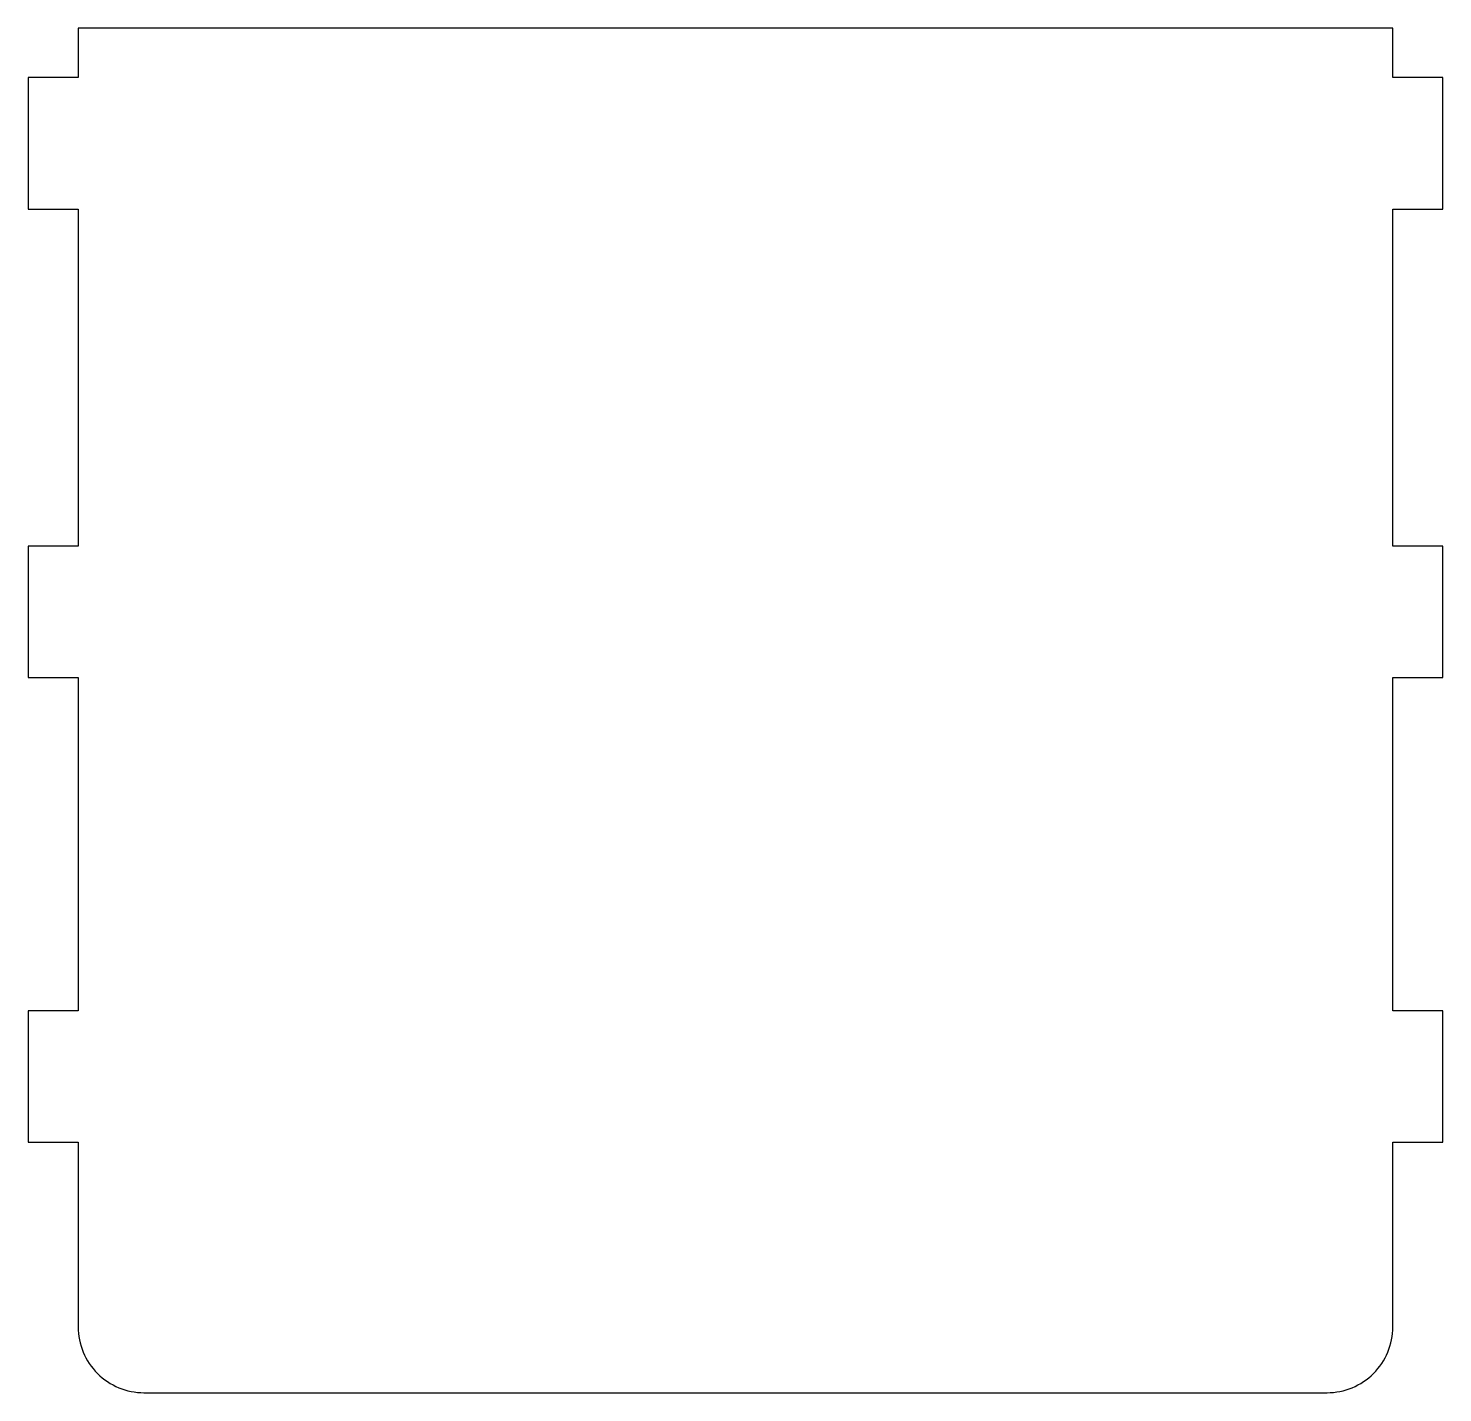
# Model space of a CAD drawing. Header units: millimetres. Extents: x -215 to 215, y -208 to 208.
import ezdxf

# ---------------------------------------------------------------- set-up
doc = ezdxf.new("R2010")
doc.units = ezdxf.units.MM

msp = doc.modelspace()

# ---------------------------------------------------------------- linework, layer by layer
msp.add_lwpolyline([(200, 50), (200, 152.5), (215.2, 152.5), (215.2, 192.5), (200, 192.5), (200, 207.5), (-200, 207.5), (-200, 192.5), (-215.2, 192.5), (-215.2, 152.5), (-200, 152.5), (-200, 50), (-215.2, 50), (-215.2, 10), (-200, 10), (-200, -91.3), (-215.2, -91.3), (-215.2, -131.3), (-200, -131.3), (-200, -187.5, 0.414214), (-180, -207.5), (180, -207.5, 0.414214), (200, -187.5), (200, -131.3), (215.2, -131.3), (215.2, -91.3), (200, -91.3), (200, 10), (215.2, 10), (215.2, 50)], format="xyb", close=True)

doc.saveas('drawing.dxf')
